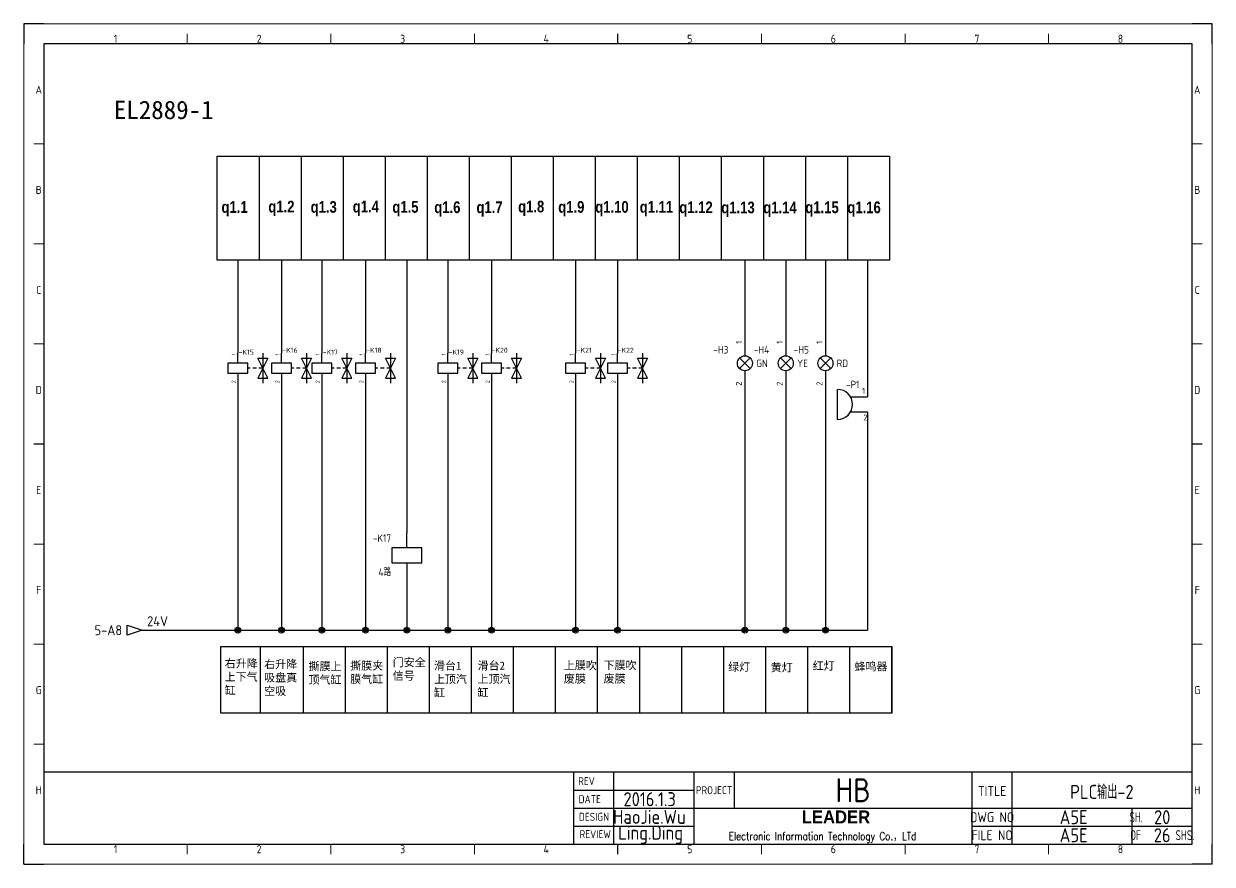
# Model space of a CAD drawing. Header units: millimetres. Extents: x -1699 to 15529, y -2130 to 61.
# Drawn here: x 11044 to 11638, y -2124 to -1704 of the extents above; entities that cross this region are included whole.
import ezdxf
from ezdxf.enums import TextEntityAlignment as Align

# ---------------------------------------------------------------- set-up
doc = ezdxf.new("R2010")
doc.units = ezdxf.units.MM
doc.header["$LTSCALE"] = 10
for name, color, linetype in [('AE_BOR', 1, 'Continuous'), ('DESC', 1, 'Continuous'), ('MISC', 2, 'Continuous'), ('SYMS', 7, 'Continuous'), ('TAGS', 51, 'Continuous'), ('TERMS', 123, 'Continuous'), ('WIREREF_DEST', 61, 'Continuous'), ('XREF', 7, 'Continuous'), ('YEL_14_THHN', 7, 'Continuous'), ('图框_标题栏属性', 1, 'Continuous'), ('图框_标题栏文字', 6, 'Continuous')]:
    doc.layers.add(name, color=color, linetype=linetype)
doc.layers.add('细实线', color=7, linetype='Continuous', lineweight=25)
doc.styles.add('ACGBTS', font='ISOCP.SHX')
doc.styles.add('CCFS', font='', dxfattribs={"height": 0.7})
doc.styles.get("Standard").update_dxf_attribs({"font": 'simplex.shx', "width": 0.8, "height": 1.625, "bigfont": 'spec_bar.shx'})
doc.styles.add('WD_IEC', font='ISOCP2.shx', dxfattribs={"height": 4, "bigfont": 'gbcbig.shx'})
doc.styles.add('工程字', font='gbenor.shx', dxfattribs={"bigfont": 'gbcbig.shx'})
doc.styles.get('CCFS').set_extended_font_data('SimSun')

# ---------------------------------------------------------------- blocks, each defined once
blk = doc.blocks.new('Border')
for p, q in [((584, 410), (10, 410)), ((10, 410), (10, 10)), ((584, 10), (584, 410)), ((10, 10), (584, 10))]:
    blk.add_line(p, q)
at = {"layer": 'AE_BOR', "color": 1, "lineweight": 30}
for p, q in [((10, 420), (0, 420)), ((0, 420), (0, 410)), ((594, 420), (584, 420)), ((594, 410), (594, 420)), ((297, 410), (297, 415)), ((5, 210), (10, 210)), ((584, 210), (589, 210)), ((0, 0), (0, 10)), ((297, 5), (297, 10)), ((594, 0), (594, 10)), ((0, 0), (10, 0)), ((594, 0), (584, 0))]:
    blk.add_line(p, q, dxfattribs=at)
at = {"layer": 'AE_BOR', "color": 1, "lineweight": 15}
for p, q in [((0, 420), (594, 420)), ((0, 0), (0, 420)), ((594, 420), (594, 0)), ((81.75, 410), (81.75, 415)), ((153.5, 410), (153.5, 415)), ((225.25, 410), (225.25, 415)), ((368.75, 410), (368.75, 415)), ((440.5, 410), (440.5, 415)), ((512.25, 410), (512.25, 415)), ((10, 360), (5, 360)), ((589, 360), (584, 360)), ((10, 310), (5, 310)), ((589, 310), (584, 310)), ((10, 260), (5, 260)), ((589, 260), (584, 260)), ((10, 160), (5, 160)), ((589, 160), (584, 160)), ((10, 110), (5, 110)), ((589, 110), (584, 110)), ((10, 60), (5, 60)), ((589, 60), (584, 60)), ((81.75, 5), (81.75, 10)), ((153.5, 5), (153.5, 10)), ((225.25, 5), (225.25, 10)), ((368.75, 5), (368.75, 10)), ((440.5, 5), (440.5, 10)), ((512.25, 5), (512.25, 10)), ((594, 0), (0, 0))]:
    blk.add_line(p, q, dxfattribs=at)
at = {"layer": 'AE_BOR', "color": 1, "lineweight": 15, "style": 'ACGBTS'}
for s, p in [('1', (45.875, 412.5)), ('2', (117.625, 412.5)), ('3', (189.375, 412.5)), ('4', (261.125, 412.5)), ('5', (332.875, 412.5)), ('6', (404.625, 412.5)), ('7', (476.375, 412.5)), ('8', (548.125, 412.5)), ('A', (7.5, 387)), ('A', (586.5, 387)), ('B', (7.5, 337)), ('B', (586.5, 337)), ('C', (7.5, 287)), ('C', (586.5, 287)), ('D', (7.5, 237)), ('D', (586.5, 237)), ('E', (7.5, 187)), ('E', (586.5, 187)), ('F', (7.5, 137)), ('F', (586.5, 137)), ('G', (7.5, 87)), ('G', (586.5, 87)), ('H', (7.5, 37)), ('H', (586.5, 37)), ('1', (45.875, 7.5)), ('2', (117.625, 7.5)), ('3', (189.375, 7.5)), ('4', (261.125, 7.5)), ('5', (332.875, 7.5)), ('6', (404.625, 7.5)), ('7', (476.375, 7.5)), ('8', (548.125, 7.5))]:
    blk.add_text(s, height=4, dxfattribs=at).set_placement(p, align=Align.MIDDLE)
blk = doc.blocks.new('TITLE3')
for p, q in [((-309, 0), (-309, 36)), ((-289, 0), (-289, 36)), ((-249, 0), (-249, 36)), ((-249, 0), (-249, 36)), ((-249, 0), (-249, 36)), ((-229, 36), (-229, 27)), ((-110, 0), (-110, 36)), ((-90, 0), (-90, 36)), ((-309, 27), (-249, 27)), ((-229, 27), (-229, 18)), ((-309, 18), (-248.01, 18)), ((-249, 18), (0, 18)), ((-30, 0), (-30, 18)), ((-309, 9), (-249, 9)), ((-110, 9), (0, 9)), ((-289, 4.18), (-289, 4.18)), ((-289, 4.18), (-289, 4.18))]:
    blk.add_line(p, q)
blk.add_lwpolyline([(-309, 36), (-574, 36), (-574, 0), (-309, 0)], close=True)
blk.add_lwpolyline([(-309, 0), (0, 0), (0, 36), (-309, 36)])
at = {"insert": (-248.01, 16.87), "char_height": 5, "attachment_point": 1}
blk.add_mtext_dynamic_manual_height_columns('\\pi52.854;{\\fArial Black|b0|i0|c0|p34;\\H1.3x;LEADER\\Fsimplex,spec_bar|c134;\\H1.0769x; }\\P\\pi16.37;{\\H0.8x;Electronic Information Technology Co.\\fSimSun|b0|i0|c134|p2;，\\Fsimplex,spec_bar|c134;LTd}', width=138.0147, gutter_width=8.12, heights=[69.93], dxfattribs=at)
at = {"layer": '图框_标题栏属性', "style": '工程字'}
for tag, height, p in [('版本', 7, (-271.17, 31.5)), ('项目', 12, (-169.5, 27)), ('名称', 7, (-45.16, 26.53)), ('日期', 7, (-271.17, 22.5)), ('制图', 7, (-271.33, 13.69)), ('文件', 7, (-59.26, 13.5)), ('页数', 7, (-16.34, 13.5)), ('审核', 7, (-270.7, 4.72)), ('图号', 7, (-59.26, 4.5)), ('总数', 7, (-16.34, 4.5))]:
    blk.add_attdef(tag, text='', height=height, dxfattribs=at).set_placement(p, align=Align.MIDDLE)
at = {"layer": '图框_标题栏文字', "style": '工程字'}
for s, height, p in [('REV', 4, (-302.75, 31.5)), ('DATE', 4, (-301.08, 22.5)), ('PROJECT', 4, (-239, 27)), ('TITLE', 5, (-100, 26.53)), ('DESIGN', 4, (-299, 13.69)), ('DWG NO', 5, (-100, 13.5)), ('REVIEW', 4, (-298.37, 5.01)), ('FILE NO', 5, (-100, 4.5))]:
    blk.add_text(s, height=height, dxfattribs=at).set_placement(p, align=Align.MIDDLE_CENTER)
at = {"layer": '图框_标题栏文字', "style": '工程字', "width": 0.8}
for s, p in [('SH.            ', (-15, 13.5)), ('OF        SHS.', (-15, 4.5))]:
    blk.add_text(s, height=5, dxfattribs=at).set_placement(p, align=Align.MIDDLE_CENTER)
blk = doc.blocks.new('HA1D3')
blk.add_lwpolyline([(0, 0), (-3.75, -1.25), (-3.75, 1.25)], close=True)
at = {"style": 'WD_IEC'}
for tag, p, height, flags in [('WIRENO', (1.25, 1), 2.5, 8), ('X1TERM01', (0, 0), 0.32, 1)]:
    blk.add_attdef(tag, p, '', height=height, dxfattribs=dict(at, flags=flags))
blk.add_attdef('XREF', text='', height=2.5, dxfattribs=at).set_placement((-5, 0), align=Align.MIDDLE_RIGHT)
at = {"style": 'WD_IEC', "flags": 1}
blk.add_attdef('SIGCODE', text='', height=1, dxfattribs=at).set_placement((-2.5, 1.8), align=Align.RIGHT)
at = {"style": 'WD_IEC'}
blk.add_attdef('DESC1', text='', height=2.5, dxfattribs=at).set_placement((1.25, -1), align=Align.TOP_LEFT)
blk = doc.blocks.new('*U283')
at = {"layer": 'SYMS'}
blk.add_line((0, -16.65), (0, 16.65), dxfattribs=at)
blk = doc.blocks.new('*U284')
at = {"layer": 'SYMS', "color": 0, "linetype": 'ByBlock', "lineweight": -2, "transparency": 16777216}
for p in [(0, 0), (21, 0), (42, 0), (63, 0), (84, 0), (105, 0), (126, 0), (147, 0), (168, 0), (189, 0), (210, 0), (231, 0), (252, 0), (273, 0), (294, 0)]:
    blk.add_blockref('*U283', p, dxfattribs=at)
blk = doc.blocks.new('*U285')
at = {"layer": 'SYMS'}
blk.add_line((0, 25.98), (0, -25.98), dxfattribs=at)
blk = doc.blocks.new('*U286')
at = {"layer": 'SYMS', "color": 0, "linetype": 'ByBlock', "lineweight": -2, "transparency": 16777216}
for p in [(0, 0), (21, 0), (42, 0), (63, 0), (84, 0), (105, 0), (126, 0), (147, 0), (168, 0), (189, 0), (210, 0), (231, 0), (252, 0), (273, 0), (294, 0), (315, 0)]:
    blk.add_blockref('*U285', p, dxfattribs=at)
blk = doc.blocks.new('WDDOT')
for radius in [0.72, 0.449, 0.223]:
    blk.add_circle((0, 0), radius)
blk = doc.blocks.new('VSV1')
for p, q in [((0, 2.5), (0, 7.5)), ((12.5, 7.5), (12.5, -7.5)), ((6.25, 0), (5, 0)), ((9.38, 0), (7.5, 0)), ((12.5, 0), (10, 5)), ((10, 5), (15, 5)), ((12.5, 0), (10, -5)), ((12.5, 0), (10.62, 0)), ((15, 5), (12.5, 0)), ((15, -5), (12.5, 0)), ((0, -2.5), (0, -7.5)), ((10, -5), (15, -5))]:
    blk.add_line(p, q)
blk.add_lwpolyline([(-5, 2.5), (-5, -2.5), (5, -2.5), (5, 2.5)], close=True)
at = {"style": 'WD_IEC'}
for tag, p in [('INST', (-5.25, 11.5)), ('TAG1', (-5.25, 4.5)), ('LOC', (-5.25, 8)), ('DESC1', (-5.25, -6.85)), ('DESC3', (-5.25, -13.85)), ('DESC2', (-5.25, -10.35))]:
    blk.add_attdef(tag, text='', height=2.5, dxfattribs=at).set_placement(p, align=Align.RIGHT)
blk.add_attdef('TERM01', text='', height=2, rotation=90, dxfattribs=at).set_placement((-1, 7.5), align=Align.RIGHT)
at = {"style": 'WD_IEC', "flags": 1}
for tag, p, height in [('X2TERM01', (0, 7.5), 0.32), ('X4LINK', (-5, 0), 0.32), ('X1LINK', (12.5, 0), 0.32), ('ASSYCODE', (1, -4), 1), ('FAMILY', (1, -5.5), 1), ('X8TERM02', (0, -7.5), 0.32), ('CATDESC', (1, -7), 1)]:
    blk.add_attdef(tag, p, '', height=height, dxfattribs=at)
at = {"style": 'WD_IEC', "flags": 9}
for tag, p in [('MFG', (-6, 1)), ('CAT', (-6, -1.5))]:
    blk.add_attdef(tag, text='', height=1.5, dxfattribs=at).set_placement(p, align=Align.RIGHT)
at = {"style": 'WD_IEC'}
blk.add_attdef('TERM02', (-1, -7.5), '', height=2, rotation=90, dxfattribs=at)
at = {"lineweight": 9, "style": 'WD_IEC'}
for tag, p in [('NO', (-5.5, -16.5)), ('NC', (-5.5, -20))]:
    blk.add_attdef(tag, text='', height=2.5, dxfattribs=at).set_placement(p, align=Align.TOP_RIGHT)
for tag, p in [('XREFNO', (-4, -16.5)), ('XREFNC', (-4, -20)), ('WDTAGALT', (-3.88, -23.13))]:
    blk.add_attdef(tag, text='', height=2.5, dxfattribs=at).set_placement(p, align=Align.TOP_LEFT)
blk = doc.blocks.new('VCR1')
for p, q in [((0, 2.5), (0, 7.5)), ((0, -2.5), (0, -7.5))]:
    blk.add_line(p, q)
blk.add_lwpolyline([(-5, 2.5), (-5, -2.5), (5, -2.5), (5, 2.5)], close=True)
at = {"style": 'WD_IEC'}
for tag, p in [('INST', (-5.25, 11.5)), ('LOC', (-5.25, 8)), ('TAG1', (-5.25, 4.5)), ('DESC2', (-5.25, -10.35)), ('DESC1', (-5.25, -6.85)), ('DESC3', (-5.25, -13.85))]:
    blk.add_attdef(tag, text='', height=2.5, dxfattribs=at).set_placement(p, align=Align.RIGHT)
blk.add_attdef('TERM01', text='', height=2, rotation=90, dxfattribs=at).set_placement((-1, 7.5), align=Align.RIGHT)
at = {"style": 'WD_IEC', "flags": 1}
for tag, p, height in [('X2TERM01', (0, 7.5), 0.32), ('X4LINK', (-5, 0), 0.32), ('X1LINK', (5, 0), 0.32), ('ASSYCODE', (1, -4), 1), ('X8TERM02', (0, -7.5), 0.32), ('FAMILY', (1, -5.5), 1), ('CATDESC', (1, -7), 1)]:
    blk.add_attdef(tag, p, '', height=height, dxfattribs=at)
at = {"style": 'WD_IEC', "flags": 9}
for tag, p in [('MFG', (-6, 1)), ('CAT', (-6, -1.5))]:
    blk.add_attdef(tag, text='', height=1.5, dxfattribs=at).set_placement(p, align=Align.RIGHT)
at = {"style": 'WD_IEC'}
blk.add_attdef('TERM02', (-1, -7.5), '', height=2, rotation=90, dxfattribs=at)
at = {"lineweight": 9, "style": 'WD_IEC'}
for tag, p in [('NO', (-5.5, -16.5)), ('NC', (-5.5, -20))]:
    blk.add_attdef(tag, text='', height=2.5, dxfattribs=at).set_placement(p, align=Align.TOP_RIGHT)
for tag, p in [('XREFNO', (-4, -16.5)), ('XREFNC', (-4, -20))]:
    blk.add_attdef(tag, text='', height=2.5, dxfattribs=at).set_placement(p, align=Align.TOP_LEFT)
blk = doc.blocks.new('VLT1G')
for p, q in [((0, 7.5), (0, 2.5)), ((-1.77, -1.77), (1.77, 1.77)), ((1.77, -1.77), (-1.77, 1.77)), ((0, -2.5), (0, -7.5))]:
    blk.add_line(p, q)
blk.add_circle((0, 0), 2.5)
at = {"style": 'WD_IEC'}
for tag, p in [('INST', (-5.5, 10.25)), ('LOC', (-5.5, 6.75)), ('TAG1', (-5.5, 3.25)), ('DESC1', (-5.5, -6.35)), ('DESC2', (-5.5, -9.85)), ('DESC3', (-5.5, -13.35))]:
    blk.add_attdef(tag, text='', height=2.5, dxfattribs=at).set_placement(p, align=Align.RIGHT)
blk.add_attdef('TERM01', text='', height=2, rotation=90, dxfattribs=at).set_placement((-1, 7.5), align=Align.RIGHT)
at = {"style": 'WD_IEC', "flags": 1}
for tag, p, height in [('X2TERM01', (0, 7.5), 0.32), ('X4LINK', (-3, 0), 0.32), ('X1LINK', (3, 0), 0.32), ('ASSYCODE', (1, -4), 1), ('X8TERM02', (0, -7.5), 0.32), ('FAMILY', (1, -5.5), 1), ('CATDESC', (1, -7), 1)]:
    blk.add_attdef(tag, p, '', height=height, dxfattribs=at)
at = {"style": 'WD_IEC', "flags": 9}
for tag, p in [('MFG', (-6, -0.25)), ('CAT', (-6, -2.75))]:
    blk.add_attdef(tag, text='', height=1.5, dxfattribs=at).set_placement(p, align=Align.RIGHT)
at = {"style": 'WD_IEC'}
blk.add_attdef('TERM02', (-1, -7.5), '', height=2, rotation=90, dxfattribs=at)
at = {"lineweight": 13, "style": 'WD_IEC'}
blk.add_attdef('COLOR', text='', height=2.5, dxfattribs=at).set_placement((3.75, 0), align=Align.MIDDLE_LEFT)
at = {"lineweight": 15, "style": 'WD_IEC'}
for tag, p in [('XREF', (-5.5, -18)), ('WDTAGALT', (-5.5, -21))]:
    blk.add_attdef(tag, text='', height=2.5, dxfattribs=at).set_placement(p, align=Align.RIGHT)
blk = doc.blocks.new('VLT1Y')
for p, q in [((0, 7.5), (0, 2.5)), ((-1.77, -1.77), (1.77, 1.77)), ((1.77, -1.77), (-1.77, 1.77)), ((0, -2.5), (0, -7.5))]:
    blk.add_line(p, q)
blk.add_circle((0, 0), 2.5)
at = {"style": 'WD_IEC'}
for tag, p in [('INST', (-5.5, 10.25)), ('LOC', (-5.5, 6.75)), ('TAG1', (-5.5, 3.25)), ('DESC1', (-5.5, -6.35)), ('DESC2', (-5.5, -9.85)), ('DESC3', (-5.5, -13.35))]:
    blk.add_attdef(tag, text='', height=2.5, dxfattribs=at).set_placement(p, align=Align.RIGHT)
blk.add_attdef('TERM01', text='', height=2, rotation=90, dxfattribs=at).set_placement((-1, 7.5), align=Align.RIGHT)
at = {"style": 'WD_IEC', "flags": 1}
for tag, p, height in [('X2TERM01', (0, 7.5), 0.32), ('X4LINK', (-3, 0), 0.32), ('X1LINK', (3, 0), 0.32), ('ASSYCODE', (1, -4), 1), ('X8TERM02', (0, -7.5), 0.32), ('FAMILY', (1, -5.5), 1), ('CATDESC', (1, -7), 1)]:
    blk.add_attdef(tag, p, '', height=height, dxfattribs=at)
at = {"style": 'WD_IEC', "flags": 9}
for tag, p in [('MFG', (-6, -0.25)), ('CAT', (-6, -2.75))]:
    blk.add_attdef(tag, text='', height=1.5, dxfattribs=at).set_placement(p, align=Align.RIGHT)
at = {"style": 'WD_IEC'}
blk.add_attdef('TERM02', (-1, -7.5), '', height=2, rotation=90, dxfattribs=at)
at = {"lineweight": 13, "style": 'WD_IEC'}
blk.add_attdef('COLOR', text='', height=2.5, dxfattribs=at).set_placement((3.75, 0), align=Align.MIDDLE_LEFT)
at = {"lineweight": 15, "style": 'WD_IEC'}
for tag, p in [('XREF', (-5.5, -18)), ('WDTAGALT', (-5.5, -21.5))]:
    blk.add_attdef(tag, text='', height=2.5, dxfattribs=at).set_placement(p, align=Align.RIGHT)
blk = doc.blocks.new('VLT1R')
for p, q in [((0, 7.5), (0, 2.5)), ((-1.77, -1.77), (1.77, 1.77)), ((1.77, -1.77), (-1.77, 1.77)), ((0, -2.5), (0, -7.5))]:
    blk.add_line(p, q)
blk.add_circle((0, 0), 2.5)
at = {"style": 'WD_IEC'}
for tag, p in [('INST', (-5.5, 10.25)), ('LOC', (-5.5, 6.75)), ('TAG1', (-5.5, 3.25)), ('DESC1', (-5.5, -6.35)), ('DESC2', (-5.5, -9.85)), ('DESC3', (-5.5, -13.35))]:
    blk.add_attdef(tag, text='', height=2.5, dxfattribs=at).set_placement(p, align=Align.RIGHT)
blk.add_attdef('TERM01', text='', height=2, rotation=90, dxfattribs=at).set_placement((-1, 7.5), align=Align.RIGHT)
at = {"style": 'WD_IEC', "flags": 1}
for tag, p, height in [('X2TERM01', (0, 7.5), 0.32), ('X4LINK', (-3, 0), 0.32), ('X1LINK', (3, 0), 0.32), ('ASSYCODE', (1, -4), 1), ('X8TERM02', (0, -7.5), 0.32), ('FAMILY', (1, -5.5), 1), ('CATDESC', (1, -7), 1)]:
    blk.add_attdef(tag, p, '', height=height, dxfattribs=at)
at = {"style": 'WD_IEC', "flags": 9}
for tag, p in [('MFG', (-6, -0.25)), ('CAT', (-6, -2.75))]:
    blk.add_attdef(tag, text='', height=1.5, dxfattribs=at).set_placement(p, align=Align.RIGHT)
at = {"style": 'WD_IEC'}
blk.add_attdef('TERM02', (-1, -7.5), '', height=2, rotation=90, dxfattribs=at)
at = {"lineweight": 13, "style": 'WD_IEC'}
blk.add_attdef('COLOR', text='', height=2.5, dxfattribs=at).set_placement((3.75, 0), align=Align.MIDDLE_LEFT)
at = {"lineweight": 15, "style": 'WD_IEC'}
for tag, p in [('XREF', (-5.5, -18)), ('WDTAGALT', (-5.5, -22))]:
    blk.add_attdef(tag, text='', height=2.5, dxfattribs=at).set_placement(p, align=Align.RIGHT)
blk = doc.blocks.new('VAN1Z')
for p, q in [((-10, -5), (-10, 5)), ((-5.67, 2.5), (0, 2.5)), ((-5.67, -2.5), (0, -2.5))]:
    blk.add_line(p, q)
blk.add_arc((-10, 0), 5, 270, 90)
at = {"style": 'WD_IEC'}
for tag, height, p in [('INST', 2.5, (-11.5, 11.5)), ('LOC', 2.5, (-11.5, 8)), ('TAG1', 2.5, (-11.5, 4.5)), ('TERM01', 2, (0, 3.5)), ('TERM02', 2, (0, -1.5)), ('DESC2', 2.5, (-11.5, -10.35)), ('DESC1', 2.5, (-11.5, -6.85)), ('DESC3', 2.5, (-11.5, -13.85)), ('XREF', 2.5, (-11.5, -18.85))]:
    blk.add_attdef(tag, text='', height=height, dxfattribs=at).set_placement(p, align=Align.RIGHT)
at = {"style": 'WD_IEC', "flags": 9}
for tag, p in [('MFG', (-11, 1)), ('CAT', (-11, -1.5))]:
    blk.add_attdef(tag, text='', height=1.5, dxfattribs=at).set_placement(p, align=Align.RIGHT)
at = {"style": 'WD_IEC', "flags": 1}
for tag, p, height in [('X2TERM01', (0, 2.5), 0.32), ('ASSYCODE', (-4, -4), 1), ('X8TERM02', (0, -2.5), 0.32), ('FAMILY', (-4, -5.5), 1), ('CATDESC', (-4, -7), 1)]:
    blk.add_attdef(tag, p, '', height=height, dxfattribs=at)

msp = doc.modelspace()

# ---------------------------------------------------------------- linework, layer by layer
at = {"layer": 'SYMS'}
for p, q in [((11140.83, -1770.12), (11161.83, -1770.12)), ((11162.3, -2015.11), (11162.3, -2048.41))]:
    msp.add_line(p, q, dxfattribs=at)
for points in [[(11140.83, -1770.12), (11476.83, -1770.12), (11476.83, -1822.09), (11140.83, -1822.09)], [(11142.68, -2015.11), (11478.02, -2015.11), (11478.02, -2048.41), (11142.68, -2048.41)]]:
    msp.add_lwpolyline(points, close=True, dxfattribs=at)
at = {"layer": 'YEL_14_THHN'}
for p, q in [((11151.11, -1822.09), (11151.11, -1868.6)), ((11172.98, -1822.09), (11172.98, -1868.6)), ((11193.11, -1822.09), (11193.11, -1868.6)), ((11214.98, -1822.09), (11214.98, -1868.6)), ((11235.64, -1822.09), (11235.64, -1958.4)), ((11256.11, -1822.09), (11256.11, -1868.6)), ((11277.98, -1822.09), (11277.98, -1868.6)), ((11319.98, -1822.09), (11319.98, -1868.6)), ((11340.98, -1822.09), (11340.98, -1868.6)), ((11404.62, -1822.09), (11404.62, -1862.39)), ((11425.05, -1822.09), (11425.05, -1862.39)), ((11444.88, -1822.09), (11444.88, -1862.39)), ((11465.91, -1822.09), (11465.91, -1890.43)), ((11151.11, -1883.6), (11151.11, -2007.02)), ((11172.98, -1883.6), (11172.98, -2007.02)), ((11193.11, -1883.6), (11193.11, -2007.02)), ((11214.98, -1883.6), (11214.98, -2007.02)), ((11256.11, -1883.6), (11256.11, -2007.02)), ((11277.98, -1883.6), (11277.98, -2007.02)), ((11319.98, -1883.6), (11319.98, -2007.02)), ((11340.98, -1883.6), (11340.98, -2007.02)), ((11404.62, -1884.89), (11404.62, -2007.02)), ((11425.05, -1884.89), (11425.05, -2007.02)), ((11444.88, -1884.89), (11444.88, -2007.02)), ((11465.91, -1897.93), (11465.91, -2007.02)), ((11235.64, -1980.9), (11235.64, -2007.02)), ((11103.35, -2007.02), (11465.91, -2007.02))]:
    msp.add_line(p, q, dxfattribs=at)

# ---------------------------------------------------------------- block references
ref = msp.add_blockref('TITLE3', (11628.19, -2113.97))
ref.add_attrib('总数', '26', dxfattribs={"layer": '图框_标题栏属性', "height": 7, "style": '工程字'}).set_placement((11613.19, -2109.47), align=Align.MIDDLE)
ref.add_attrib('页数', '20', dxfattribs={"layer": '图框_标题栏属性', "height": 7, "style": '工程字'}).set_placement((11613.19, -2100.47), align=Align.MIDDLE)
ref.add_attrib('文件', 'A5E', dxfattribs={"layer": '图框_标题栏属性', "height": 7, "style": '工程字'}).set_placement((11568.93, -2100.47), align=Align.MIDDLE)
ref.add_attrib('图号', 'A5E', dxfattribs={"layer": '图框_标题栏属性', "height": 7, "style": '工程字'}).set_placement((11568.93, -2109.47), align=Align.MIDDLE)
ref.add_attrib('名称', 'PLC输出-2', dxfattribs={"layer": '图框_标题栏属性', "height": 7, "style": '工程字'}).set_placement((11583.03, -2087.44), align=Align.MIDDLE)
ref.add_attrib('项目', 'HB', dxfattribs={"layer": '图框_标题栏属性', "height": 12, "style": '工程字'}).set_placement((11458.69, -2086.97), align=Align.MIDDLE)
ref.add_attrib('审核', 'Ling.Ding', dxfattribs={"layer": '图框_标题栏属性', "height": 7, "style": '工程字'}).set_placement((11357.49, -2109.25), align=Align.MIDDLE)
ref.add_attrib('制图', 'HaoJie.Wu', dxfattribs={"layer": '图框_标题栏属性', "height": 7, "style": '工程字'}).set_placement((11356.87, -2100.28), align=Align.MIDDLE)
ref.add_attrib('日期', '2016.1.3', dxfattribs={"layer": '图框_标题栏属性', "height": 7, "style": '工程字'}).set_placement((11357.02, -2091.47), align=Align.MIDDLE)
at = {"layer": 'AE_BOR'}
msp.add_blockref('Border', (11044.19, -2123.97), dxfattribs=at)
at = {"layer": 'SYMS'}
for name, p in [('*U286', (11161.83, -1796.11)), ('*U284', (11184.02, -2031.76))]:
    msp.add_blockref(name, p, dxfattribs=at)
ref = msp.add_blockref('VLT1G', (11404.62, -1873.64), dxfattribs=dict(at, xscale=1.5, yscale=1.5, zscale=1.5))
ref.add_attrib('TERM02', '2', (11403.12, -1884.89), dxfattribs={"layer": 'TERMS', "height": 3, "rotation": 90, "style": 'WD_IEC'})
ref.add_attrib('TERM01', '1', dxfattribs={"layer": 'TERMS', "height": 3, "rotation": 90, "style": 'WD_IEC'}).set_placement((11403.12, -1862.39), align=Align.RIGHT)
ref.add_attrib('COLOR', 'GN', dxfattribs={"layer": 'MISC', "lineweight": 13, "height": 3.75, "style": 'WD_IEC'}).set_placement((11410.24, -1873.64), align=Align.MIDDLE_LEFT)
ref.add_attrib('TAG1', '-H3', dxfattribs={"layer": 'TAGS', "height": 3.75, "style": 'WD_IEC'}).set_placement((11396.37, -1868.77), align=Align.RIGHT)
ref = msp.add_blockref('VLT1Y', (11425.05, -1873.64), dxfattribs=dict(at, xscale=1.5, yscale=1.5, zscale=1.5))
ref.add_attrib('TERM02', '2', (11423.55, -1884.89), dxfattribs={"layer": 'TERMS', "height": 3, "rotation": 90, "style": 'WD_IEC'})
ref.add_attrib('TERM01', '1', dxfattribs={"layer": 'TERMS', "height": 3, "rotation": 90, "style": 'WD_IEC'}).set_placement((11423.55, -1862.39), align=Align.RIGHT)
ref.add_attrib('COLOR', 'YE', dxfattribs={"layer": 'MISC', "lineweight": 13, "height": 3.75, "style": 'WD_IEC'}).set_placement((11430.68, -1873.64), align=Align.MIDDLE_LEFT)
ref.add_attrib('TAG1', '-H4', dxfattribs={"layer": 'TAGS', "height": 3.75, "style": 'WD_IEC'}).set_placement((11416.8, -1868.77), align=Align.RIGHT)
ref = msp.add_blockref('VLT1R', (11444.88, -1873.64), dxfattribs=dict(at, xscale=1.5, yscale=1.5, zscale=1.5))
ref.add_attrib('TERM02', '2', (11443.38, -1884.89), dxfattribs={"layer": 'TERMS', "height": 3, "rotation": 90, "style": 'WD_IEC'})
ref.add_attrib('TERM01', '1', dxfattribs={"layer": 'TERMS', "height": 3, "rotation": 90, "style": 'WD_IEC'}).set_placement((11443.38, -1862.39), align=Align.RIGHT)
ref.add_attrib('COLOR', 'RD', dxfattribs={"layer": 'MISC', "lineweight": 13, "height": 3.75, "style": 'WD_IEC'}).set_placement((11450.51, -1873.64), align=Align.MIDDLE_LEFT)
ref.add_attrib('TAG1', '-H5', dxfattribs={"layer": 'TAGS', "height": 3.75, "style": 'WD_IEC'}).set_placement((11436.63, -1868.77), align=Align.RIGHT)
ref = msp.add_blockref('VSV1', (11151.11, -1876.1), dxfattribs=at)
ref.add_attrib('TERM02', '2', (11150.11, -1883.6), dxfattribs={"layer": 'TERMS', "height": 2, "rotation": 90, "style": 'WD_IEC'})
ref.add_attrib('TERM01', '1', dxfattribs={"layer": 'TERMS', "height": 2, "rotation": 90, "style": 'WD_IEC'}).set_placement((11150.11, -1868.6), align=Align.RIGHT)
ref.add_attrib('TAG1', '-K15', dxfattribs={"layer": 'TAGS', "height": 2.5, "style": 'WD_IEC'}).set_placement((11159.18, -1869.33), align=Align.RIGHT)
ref = msp.add_blockref('VSV1', (11172.98, -1876.1), dxfattribs=at)
ref.add_attrib('TERM02', '2', (11171.98, -1883.6), dxfattribs={"layer": 'TERMS', "height": 2, "rotation": 90, "style": 'WD_IEC'})
ref.add_attrib('TERM01', '1', dxfattribs={"layer": 'TERMS', "height": 2, "rotation": 90, "style": 'WD_IEC'}).set_placement((11171.98, -1868.6), align=Align.RIGHT)
ref.add_attrib('TAG1', '-K16', dxfattribs={"layer": 'TAGS', "height": 2.5, "style": 'WD_IEC'}).set_placement((11181.05, -1868.38), align=Align.RIGHT)
ref = msp.add_blockref('VSV1', (11193.11, -1876.1), dxfattribs=at)
ref.add_attrib('TERM02', '2', (11192.11, -1883.6), dxfattribs={"layer": 'TERMS', "height": 2, "rotation": 90, "style": 'WD_IEC'})
ref.add_attrib('TERM01', '1', dxfattribs={"layer": 'TERMS', "height": 2, "rotation": 90, "style": 'WD_IEC'}).set_placement((11192.11, -1868.6), align=Align.RIGHT)
ref.add_attrib('TAG1', '-K17', dxfattribs={"layer": 'TAGS', "height": 2.5, "style": 'WD_IEC'}).set_placement((11201.18, -1869.33), align=Align.RIGHT)
ref = msp.add_blockref('VSV1', (11214.98, -1876.1), dxfattribs=at)
ref.add_attrib('TERM02', '2', (11213.98, -1883.6), dxfattribs={"layer": 'TERMS', "height": 2, "rotation": 90, "style": 'WD_IEC'})
ref.add_attrib('TERM01', '1', dxfattribs={"layer": 'TERMS', "height": 2, "rotation": 90, "style": 'WD_IEC'}).set_placement((11213.98, -1868.6), align=Align.RIGHT)
ref.add_attrib('TAG1', '-K18', dxfattribs={"layer": 'TAGS', "height": 2.5, "style": 'WD_IEC'}).set_placement((11223.05, -1868.38), align=Align.RIGHT)
ref = msp.add_blockref('VSV1', (11256.11, -1876.1), dxfattribs=at)
ref.add_attrib('TERM02', '2', (11255.11, -1883.6), dxfattribs={"layer": 'TERMS', "height": 2, "rotation": 90, "style": 'WD_IEC'})
ref.add_attrib('TERM01', '1', dxfattribs={"layer": 'TERMS', "height": 2, "rotation": 90, "style": 'WD_IEC'}).set_placement((11255.11, -1868.6), align=Align.RIGHT)
ref.add_attrib('TAG1', '-K19', dxfattribs={"layer": 'TAGS', "height": 2.5, "style": 'WD_IEC'}).set_placement((11264.18, -1869.33), align=Align.RIGHT)
ref = msp.add_blockref('VSV1', (11277.98, -1876.1), dxfattribs=at)
ref.add_attrib('TERM02', '2', (11276.98, -1883.6), dxfattribs={"layer": 'TERMS', "height": 2, "rotation": 90, "style": 'WD_IEC'})
ref.add_attrib('TERM01', '1', dxfattribs={"layer": 'TERMS', "height": 2, "rotation": 90, "style": 'WD_IEC'}).set_placement((11276.98, -1868.6), align=Align.RIGHT)
ref.add_attrib('TAG1', '-K20', dxfattribs={"layer": 'TAGS', "height": 2.5, "style": 'WD_IEC'}).set_placement((11286.05, -1868.38), align=Align.RIGHT)
ref = msp.add_blockref('VSV1', (11319.98, -1876.1), dxfattribs=at)
ref.add_attrib('TERM02', '2', (11318.98, -1883.6), dxfattribs={"layer": 'TERMS', "height": 2, "rotation": 90, "style": 'WD_IEC'})
ref.add_attrib('TERM01', '1', dxfattribs={"layer": 'TERMS', "height": 2, "rotation": 90, "style": 'WD_IEC'}).set_placement((11318.98, -1868.6), align=Align.RIGHT)
ref.add_attrib('TAG1', '-K21', dxfattribs={"layer": 'TAGS', "height": 2.5, "style": 'WD_IEC'}).set_placement((11328.05, -1868.38), align=Align.RIGHT)
ref = msp.add_blockref('VSV1', (11340.98, -1876.1), dxfattribs=at)
ref.add_attrib('TERM02', '2', (11339.98, -1883.6), dxfattribs={"layer": 'TERMS', "height": 2, "rotation": 90, "style": 'WD_IEC'})
ref.add_attrib('TERM01', '1', dxfattribs={"layer": 'TERMS', "height": 2, "rotation": 90, "style": 'WD_IEC'}).set_placement((11339.98, -1868.6), align=Align.RIGHT)
ref.add_attrib('TAG1', '-K22', dxfattribs={"layer": 'TAGS', "height": 2.5, "style": 'WD_IEC'}).set_placement((11349.05, -1868.38), align=Align.RIGHT)
ref = msp.add_blockref('VAN1Z', (11465.91, -1894.18), dxfattribs=dict(at, xscale=1.5, yscale=1.5, zscale=1.5))
ref.add_attrib('TERM02', '2', dxfattribs={"layer": 'TERMS', "height": 3, "style": 'WD_IEC'}).set_placement((11465.91, -1902.22), align=Align.RIGHT)
ref.add_attrib('TERM01', '1', dxfattribs={"layer": 'TERMS', "height": 3, "style": 'WD_IEC'}).set_placement((11464.73, -1888.93), align=Align.RIGHT)
ref.add_attrib('TAG1', '-P1', dxfattribs={"layer": 'TAGS', "height": 3.75, "style": 'WD_IEC'}).set_placement((11461.86, -1886.11), align=Align.RIGHT)
ref = msp.add_blockref('VCR1', (11235.64, -1969.65), dxfattribs=dict(at, xscale=1.5, yscale=1.5, zscale=1.5))
ref.add_attrib('DESC1', '4路', dxfattribs={"layer": 'DESC', "height": 3.75, "style": 'WD_IEC'}).set_placement((11227.77, -1979.93), align=Align.RIGHT)
ref.add_attrib('TAG1', '-K17', dxfattribs={"layer": 'TAGS', "height": 3.75, "style": 'WD_IEC'}).set_placement((11227.77, -1962.9), align=Align.RIGHT)
ref = msp.add_blockref('HA1D3', (11103.35, -2007.02), dxfattribs=dict(at, xscale=2, yscale=2, zscale=2))
ref.add_attrib('XREF', '5-A8', dxfattribs={"layer": 'XREF', "height": 5, "style": 'WD_IEC'}).set_placement((11093.35, -2007.02), align=Align.MIDDLE_RIGHT)
ref.add_attrib('WIRENO', '24V', (11105.85, -2005.02), dxfattribs={"layer": 'WIREREF_DEST', "height": 5, "style": 'WD_IEC', "flags": 8})
at = {"layer": 'SYMS', "xscale": 2, "yscale": 2, "zscale": 2}
for p in [(11151.11, -2007.02), (11172.98, -2007.02), (11193.11, -2007.02), (11214.98, -2007.02), (11235.64, -2007.02), (11256.11, -2007.02), (11277.98, -2007.02), (11319.98, -2007.02), (11340.98, -2007.02), (11404.62, -2007.02), (11425.05, -2007.02), (11444.88, -2007.02)]:
    msp.add_blockref('WDDOT', p, dxfattribs=at)

# ---------------------------------------------------------------- texts
at = {"layer": 'SYMS', "attachment_point": 1, "style": 'CCFS'}
for s, insert, char_height in [('\\P{\\fSimSun|b1|i0|c134|p2;EL2889-1}', (11089.2, -1727.15), 9.1652), ('\\P右升降上下气缸', (11144.63, -2014.94), 4.024), ('\\P右升降吸盘真空吸', (11164.35, -2015.3), 4.024), ('撕膜上顶气缸', (11186.54, -2023.06), 4.024), ('撕膜夹膜气缸', (11207.36, -2022.74), 4.024), ('\\P门安全信号', (11228.57, -2014.37), 4.024), ('滑台1上顶汽缸', (11249.2, -2022.76), 4.024), ('滑台2上顶汽缸', (11271.01, -2022.71), 4.024), ('上膜吹废膜', (11314.12, -2022.55), 4.024), ('下膜吹废膜', (11334, -2022.52), 4.024), ('\\P绿灯', (11396.24, -2016.65), 4.024), ('\\P黄灯', (11417.53, -2016.91), 4.024), ('\\P红灯', (11438.49, -2016.09), 4.024), ('\\P蜂鸣器', (11459.43, -2016.46), 4.024)]:
    msp.add_mtext_dynamic_manual_height_columns(s, width=17.3119, gutter_width=0, heights=[28.12], dxfattribs=dict(at, insert=insert, char_height=char_height))
at = {"layer": '细实线', "char_height": 5.8437, "width": 4.8714, "attachment_point": 1}
for s, insert in [('{\\fArial|b1|i0|c0|p34;q1.1}', (11143.02, -1792.62)), ('{\\fArial|b1|i0|c0|p34;q1.2}', (11166.44, -1792.41)), ('{\\fArial|b1|i0|c0|p34;q1.3}', (11187.58, -1792.57)), ('{\\fArial|b1|i0|c0|p34;q1.4}', (11208.61, -1792.41)), ('{\\fArial|b1|i0|c0|p34;q1.5}', (11228.42, -1792.58)), ('{\\fArial|b1|i0|c0|p34;q1.6}', (11249.37, -1792.73)), ('{\\fArial|b1|i0|c0|p34;q1.7}', (11270.45, -1792.73)), ('{\\fArial|b1|i0|c0|p34;q1.8}', (11291.27, -1792.39)), ('{\\fArial|b1|i0|c0|p34;q1.9}', (11311.33, -1792.56)), ('{\\fArial|b1|i0|c0|p34;q1.10}', (11329.83, -1792.56)), ('{\\fArial|b1|i0|c0|p34;q1.11}', (11352.05, -1792.55)), ('{\\fArial|b1|i0|c0|p34;q1.12}', (11371.83, -1792.77)), ('{\\fArial|b1|i0|c0|p34;q1.13}', (11392.83, -1792.85)), ('{\\fArial|b1|i0|c0|p34;q1.14}', (11413.83, -1792.86)), ('{\\fArial|b1|i0|c0|p34;q1.15}', (11434.83, -1792.78)), ('{\\fArial|b1|i0|c0|p34;q1.16}', (11455.83, -1792.8))]:
    msp.add_mtext(s, dxfattribs=dict(at, insert=insert))

doc.saveas('drawing.dxf')
